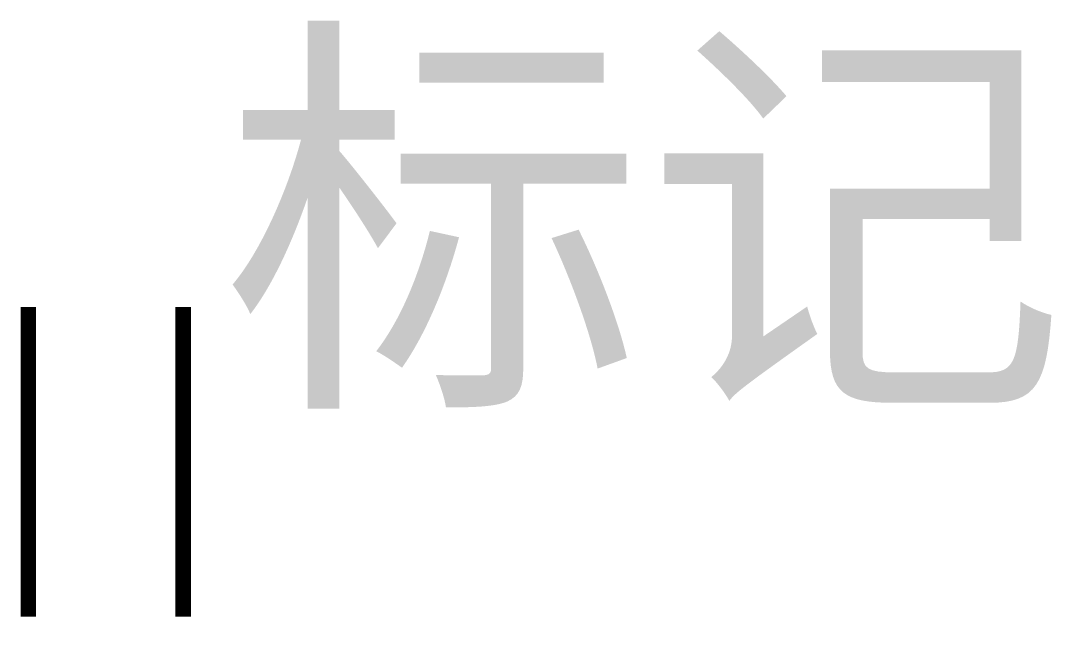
# Model space of a CAD drawing. Extents: x -0.55 to 6.11, y -1.05 to 2.85.
import ezdxf

# ---------------------------------------------------------------- set-up
doc = ezdxf.new("R2010")
doc.units = 0
doc.header["$MEASUREMENT"] = 0
doc.layers.get('0').update_dxf_attribs({"linetype": 'CONTINUOUS'})
doc.styles.get("Standard").update_dxf_attribs({"font": 'SimSun.ttf'})

msp = doc.modelspace()

# ---------------------------------------------------------------- linework, layer by layer
at = {"color": 6, "const_width": 0.1}
for points in [[(-0.5, -1), (-0.5, 1)], [(0.5, -1), (0.5, 1)]]:
    msp.add_lwpolyline(points, dxfattribs=at)

# ---------------------------------------------------------------- texts
msp.add_attdef('标记', (0.7533, 0.5588), '标记', height=2)

doc.saveas('drawing.dxf')
